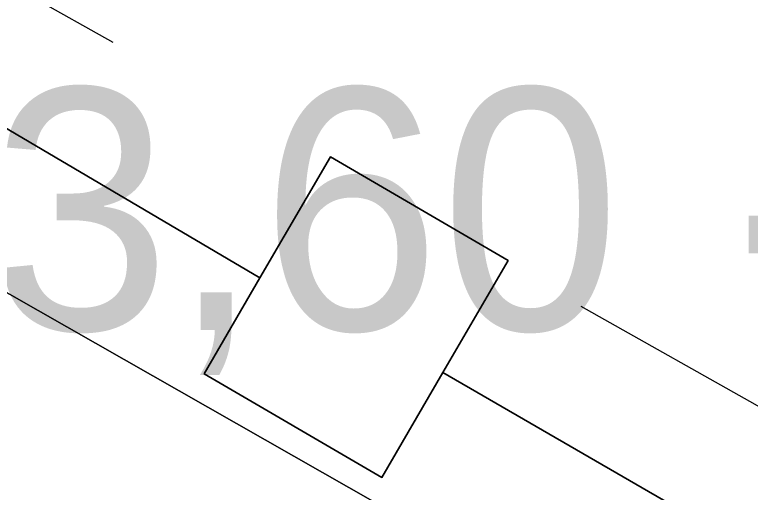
# Model space of a CAD drawing. Header units: metres. Extents: x 0 to 105485, y 0 to 425721.
# Drawn here: x 104933.104 to 104935.841, y 425450.496 to 425452.274 of the extents above; entities that cross this region are included whole.
import ezdxf
from ezdxf.enums import TextEntityAlignment as Align

# ---------------------------------------------------------------- set-up
doc = ezdxf.new("R2010")
doc.units = ezdxf.units.M
doc.header["$MEASUREMENT"] = 0
doc.linetypes.add('IE-TERREINAFSCHEIDING_KUNSTMATIG-SO', pattern=[11, 4, -1, 4, -2])
doc.linetypes.add('KG-PERCEEL-SO', pattern=[19, 5.5, -4, 5.5, -4])
for name, color, linetype, lineweight in [('B-XX-GK-KADEMUUR-G', 150, 'Continuous', 18), ('B-XX-IE-TERREINAFSCHEIDING_KUNSTMATIG_MUUR-G', 90, 'IE-TERREINAFSCHEIDING_KUNSTMATIG-SO', 18), ('B-XX-KG-GRENS_PERCEEL-G', 150, 'KG-PERCEEL-SO', 18), ('B-XX-MO-ONDERZOEK_SONDERING-T', 90, 'Continuous', 18), ('B-XX-OG-WATER_HAVEN-G', 170, 'Continuous', 18), ('B-XX-VH-OPENVERHARDING-G', 90, 'Continuous', 18)]:
    doc.layers.add(name, color=color, linetype=linetype, lineweight=lineweight)

msp = doc.modelspace()

# ---------------------------------------------------------------- linework, layer by layer
at = {"layer": 'B-XX-GK-KADEMUUR-G', "ltscale": 0.5}
msp.add_lwpolyline([(104913.774, 425475.847), (104917.05, 425470.899), (104917.198, 425470.675), (104927.799, 425454.667), (104928.006, 425454.354), (104928.246, 425453.992), (104938.454, 425448.172), (104938.519, 425448.193), (104938.737, 425448.602), (104934.697, 425450.942), (104934.469, 425450.551), (104933.808, 425450.937), (104934.016, 425451.294), (104928.63, 425454.472), (104928.03, 425455.379), (104928.147, 425455.456), (104922.102, 425464.619), (104917.727, 425471.25), (104909.691, 425483.43)], dxfattribs=at)
at = {"layer": 'B-XX-IE-TERREINAFSCHEIDING_KUNSTMATIG_MUUR-G', "ltscale": 0.5}
msp.add_lwpolyline([(104934.016, 425451.294), (104933.808, 425450.937), (104934.469, 425450.551), (104934.697, 425450.942), (104934.94, 425451.359), (104934.278, 425451.744)], close=True, dxfattribs=at)
at = {"layer": 'B-XX-KG-GRENS_PERCEEL-G', "ltscale": 0.5, "flags": 128}
msp.add_lwpolyline([(104904.492, 425546.427), (104909.684, 425494.81), (104911.007, 425492.817), (104905.768, 425489.43), (104930.508, 425453.842), (104935.922, 425450.787), (104936.313, 425450.556)], dxfattribs=at)
at = {"layer": 'B-XX-OG-WATER_HAVEN-G', "ltscale": 0.5}
msp.add_lwpolyline([(104963.113, 425443.168), (104961.67, 425442.328), (104960.846, 425443.794), (104960.744, 425443.897), (104959.745, 425443.35), (104956.934, 425441.81), (104953.381, 425439.865), (104953.409, 425439.769), (104953.007, 425439.521), (104949.488, 425441.653), (104946.704, 425443.257), (104946.042, 425443.642), (104939.165, 425447.817), (104938.519, 425448.193), (104938.454, 425448.172), (104928.246, 425453.992), (104928.006, 425454.354), (104927.799, 425454.667), (104917.198, 425470.675), (104917.05, 425470.899), (104913.774, 425475.847)], dxfattribs=at)
at = {"layer": 'B-XX-VH-OPENVERHARDING-G', "ltscale": 0.5}
msp.add_lwpolyline([(104928.63, 425454.472), (104934.016, 425451.294), (104934.278, 425451.744), (104934.94, 425451.359), (104934.697, 425450.942), (104938.737, 425448.602), (104938.974, 425449.01), (104943.352, 425457.364)], dxfattribs=at)

# ---------------------------------------------------------------- texts
at = {"layer": 'B-XX-MO-ONDERZOEK_SONDERING-T', "color": 10, "lineweight": 18}
msp.add_text('mv +3,60 · 46,6 m', height=0.9, dxfattribs=at).set_placement((104935.24, 425451.55), align=Align.MIDDLE_CENTER)

doc.saveas('drawing.dxf')
